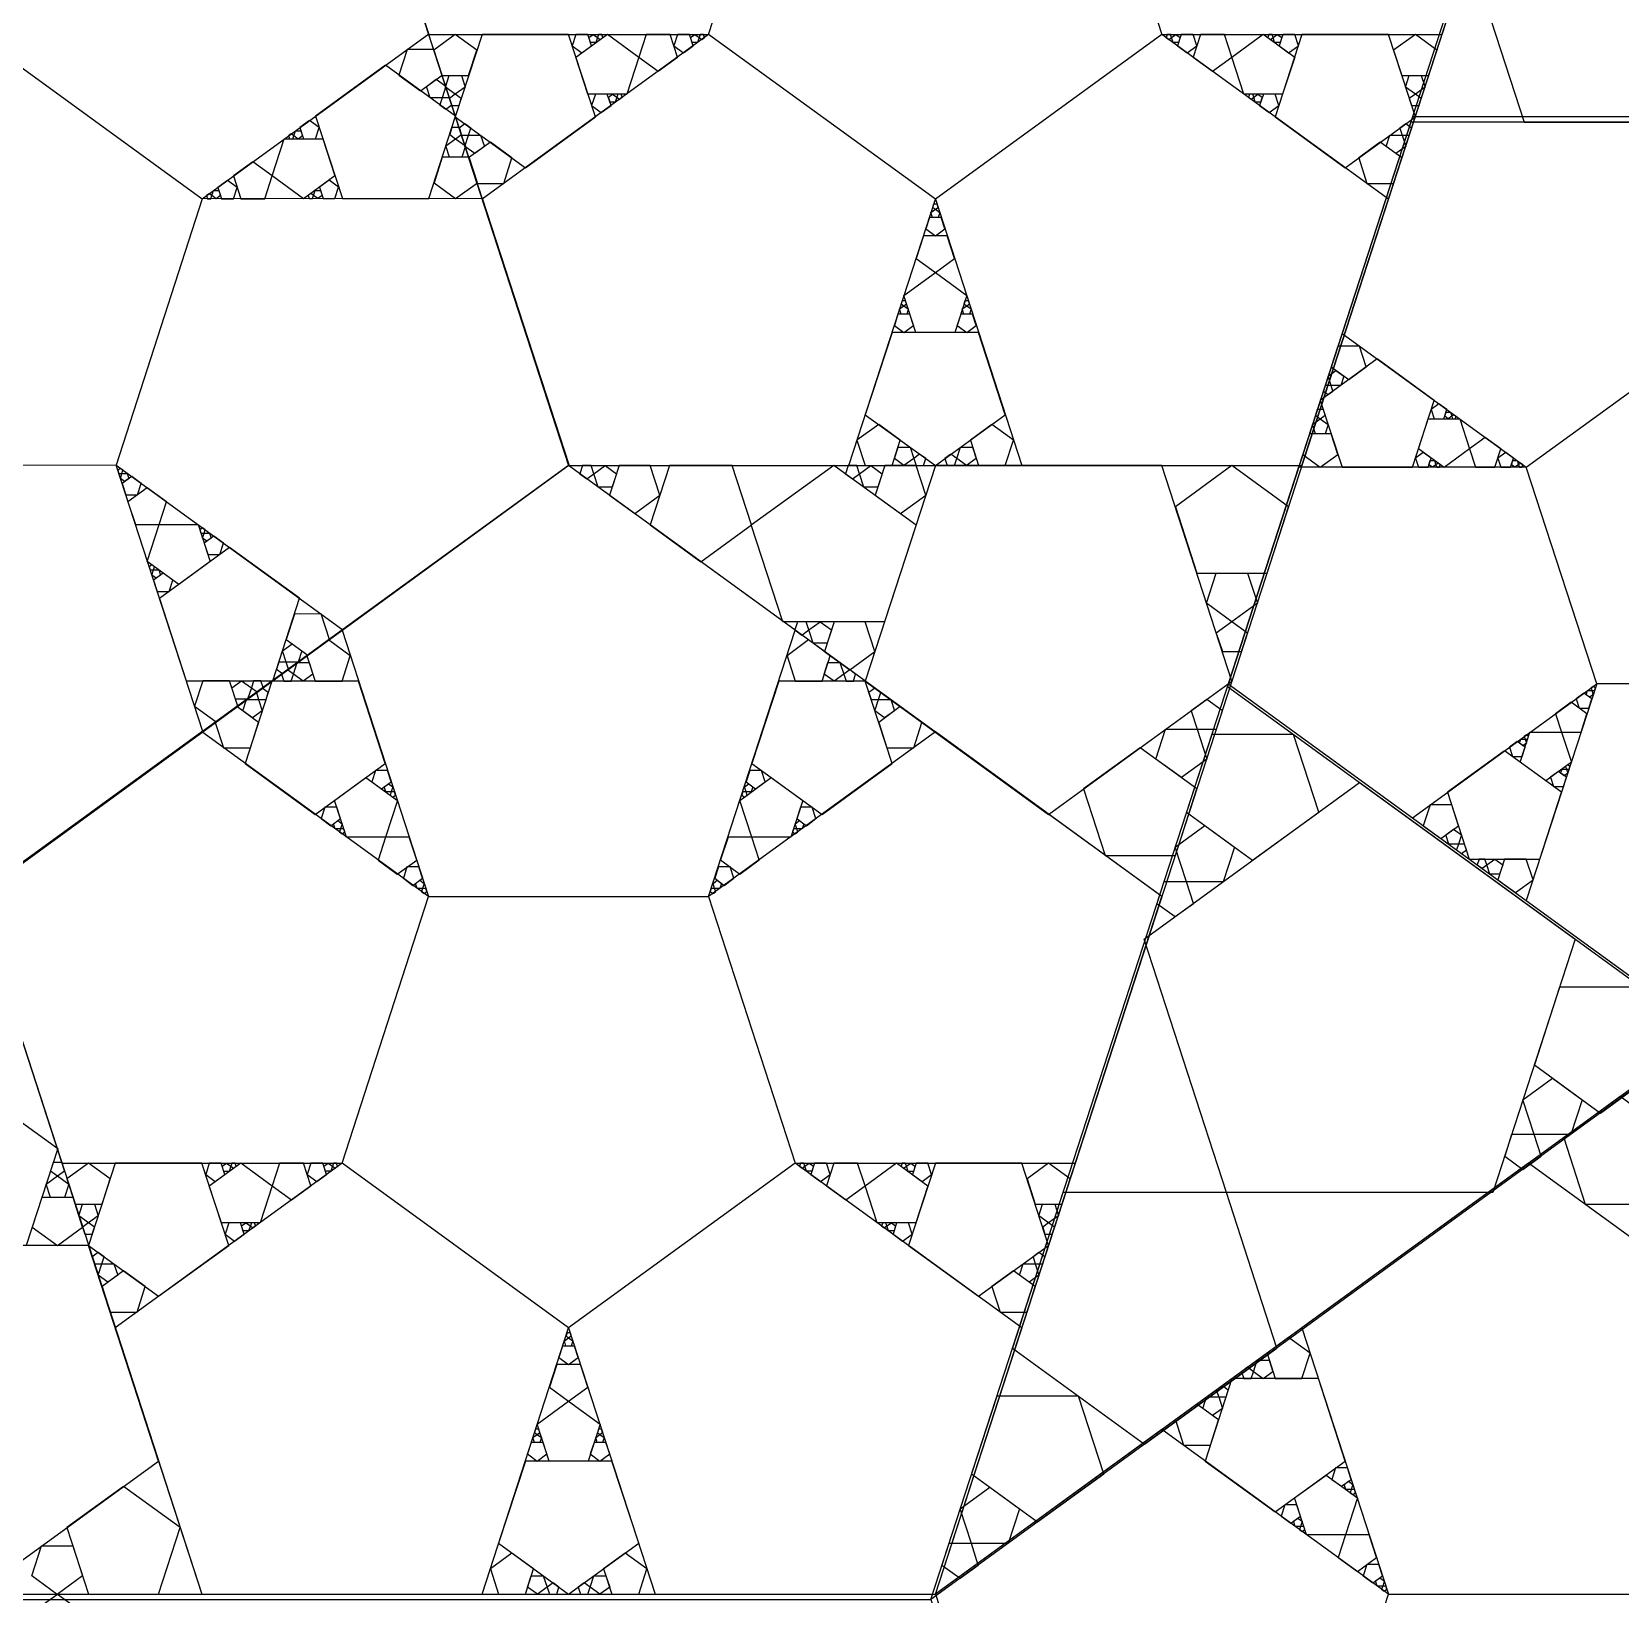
# Model space of a CAD drawing. Header units: inches. Extents: x -578 to 126, y -85 to 118.
# Drawn here: x -223.9 to -209.71, y 26.72 to 40.67 of the extents above; entities that cross this region are included whole.
import ezdxf

# ---------------------------------------------------------------- set-up
doc = ezdxf.new("R2010")
doc.units = ezdxf.units.IN
doc.header["$MEASUREMENT"] = 0
doc.layers.add('drawing', color=7, linetype='Continuous')

msp = doc.modelspace()

# ---------------------------------------------------------------- linework, layer by layer
for points in [[(-221.127, 43.028), (-219.103, 36.797), (-224.403, 32.947), (-229.703, 36.797), (-227.678, 43.028)], [(-217.852, 40.648), (-217.078, 43.028), (-214.576, 43.028), (-213.803, 40.648), (-215.827, 39.177)], [(-224.401, 40.65), (-222.375, 39.181), (-223.146, 36.8), (-225.648, 36.797), (-226.424, 39.177)], [(-210.548, 36.782), (-208.902, 37.978), (-207.256, 36.782), (-207.885, 34.847), (-209.919, 34.847)], [(-220.354, 32.947), (-217.852, 32.947), (-217.078, 30.567), (-219.103, 29.096), (-221.127, 30.567)], [(-208.503, 24.336), (-210.527, 22.865), (-212.552, 24.336), (-211.778, 26.716), (-209.276, 26.716)]]:
    msp.add_lwpolyline(points, close=True)
at = {"layer": 'drawing'}
for points in [[(-224.403, 53.109), (-238.279, 43.028), (-232.979, 26.716), (-215.827, 26.716), (-210.527, 43.028)], [(-215.868, 26.668), (-210.568, 42.98), (-224.444, 53.061), (-238.32, 42.98), (-233.02, 26.668)], [(-219.103, 36.797), (-212.552, 36.797), (-210.527, 43.028), (-215.827, 46.879), (-221.127, 43.028)], [(-219.103, 36.797), (-212.552, 36.797), (-210.527, 43.028), (-215.827, 46.879), (-221.127, 43.028)], [(-217.078, 43.028), (-219.103, 44.499), (-221.127, 43.028), (-220.354, 40.648), (-217.852, 40.648)], [(-213.803, 40.648), (-211.3, 40.648), (-210.527, 43.028), (-212.552, 44.499), (-214.576, 43.028)], [(-227.679, 43.026), (-229.697, 36.793), (-224.393, 32.948), (-219.097, 36.804), (-221.128, 43.033)], [(-222.375, 39.181), (-220.352, 40.654), (-221.128, 43.033), (-223.63, 43.03), (-224.401, 40.65)], [(-209.749, 42.385), (-211.074, 41.422), (-210.568, 39.865), (-208.93, 39.865), (-208.424, 41.422)], [(-219.922, 40.508), (-220.115, 40.648), (-220.308, 40.508), (-220.234, 40.281), (-219.996, 40.281)], [(-219.876, 40.648), (-220.115, 39.913), (-219.489, 39.458), (-218.864, 39.913), (-219.103, 40.648)], [(-219.876, 40.648), (-220.115, 39.913), (-219.489, 39.458), (-218.864, 39.913), (-219.103, 40.648)], [(-217.852, 40.648), (-219.876, 39.177), (-219.103, 36.797), (-216.6, 36.797), (-215.827, 39.177)], [(-219.037, 40.648), (-219.07, 40.547), (-218.984, 40.484), (-218.898, 40.547), (-218.93, 40.648)], [(-218.756, 40.65), (-218.475, 40.446), (-218.582, 40.115), (-218.93, 40.115), (-219.037, 40.446)], [(-218.883, 40.648), (-218.844, 40.62), (-218.859, 40.575), (-218.907, 40.575), (-218.921, 40.62)], [(-218.835, 40.648), (-218.844, 40.62), (-218.82, 40.603), (-218.797, 40.62), (-218.806, 40.648)], [(-218.409, 40.648), (-218.475, 40.446), (-218.303, 40.32), (-218.13, 40.446), (-218.196, 40.648)], [(-218.13, 40.648), (-218.163, 40.547), (-218.077, 40.484), (-217.991, 40.547), (-218.024, 40.648)], [(-217.976, 40.648), (-217.937, 40.62), (-217.952, 40.575), (-218, 40.575), (-218.015, 40.62)], [(-217.928, 40.648), (-217.937, 40.62), (-217.914, 40.603), (-217.89, 40.62), (-217.899, 40.648)], [(-215.827, 39.177), (-215.054, 36.797), (-212.552, 36.797), (-211.778, 39.177), (-213.803, 40.648)], [(-213.741, 40.603), (-213.717, 40.62), (-213.726, 40.648), (-213.755, 40.648), (-213.764, 40.62)], [(-213.702, 40.575), (-213.717, 40.62), (-213.678, 40.648), (-213.639, 40.62), (-213.654, 40.575)], [(-213.577, 40.484), (-213.491, 40.547), (-213.524, 40.648), (-213.63, 40.648), (-213.663, 40.547)], [(-213.352, 40.32), (-213.179, 40.446), (-213.245, 40.648), (-213.458, 40.648), (-213.524, 40.446)], [(-213.072, 40.115), (-213.179, 40.446), (-212.898, 40.65), (-212.617, 40.446), (-212.725, 40.115)], [(-212.834, 40.603), (-212.81, 40.62), (-212.819, 40.648), (-212.849, 40.648), (-212.858, 40.62)], [(-212.796, 40.575), (-212.81, 40.62), (-212.772, 40.648), (-212.733, 40.62), (-212.748, 40.575)], [(-212.165, 39.458), (-211.539, 39.913), (-211.778, 40.648), (-212.552, 40.648), (-212.79, 39.913)], [(-212.165, 39.458), (-211.539, 39.913), (-211.778, 40.648), (-212.552, 40.648), (-212.79, 39.913)], [(-212.671, 40.484), (-212.584, 40.547), (-212.617, 40.648), (-212.724, 40.648), (-212.757, 40.547)], [(-211.346, 40.508), (-211.539, 40.648), (-211.733, 40.508), (-211.659, 40.281), (-211.42, 40.281)], [(-220.306, 40.513), (-220.545, 40.513), (-220.619, 40.286), (-220.425, 40.146), (-220.232, 40.286)], [(-220.351, 39.183), (-220.112, 39.919), (-220.738, 40.373), (-221.364, 39.917), (-221.124, 39.182)], [(-220.351, 39.183), (-220.112, 39.919), (-220.738, 40.373), (-221.364, 39.917), (-221.124, 39.182)], [(-220.199, 40.185), (-220.232, 40.082), (-220.339, 40.082), (-220.372, 40.184), (-220.285, 40.248)], [(-220.028, 40.178), (-220.115, 40.115), (-220.202, 40.178), (-220.169, 40.281), (-220.061, 40.281)], [(-211.452, 40.178), (-211.539, 40.115), (-211.626, 40.178), (-211.593, 40.281), (-211.486, 40.281)], [(-220.166, 40.083), (-220.232, 40.082), (-220.252, 40.02), (-220.199, 39.981), (-220.145, 40.02)], [(-220.062, 40.077), (-220.115, 40.115), (-220.168, 40.077), (-220.148, 40.014), (-220.082, 40.014)], [(-218.864, 40.115), (-218.897, 40.014), (-218.811, 39.951), (-218.724, 40.014), (-218.757, 40.115)], [(-218.71, 40.116), (-218.671, 40.087), (-218.686, 40.042), (-218.733, 40.042), (-218.748, 40.087)], [(-218.662, 40.115), (-218.671, 40.087), (-218.647, 40.07), (-218.623, 40.087), (-218.632, 40.115)], [(-213.007, 40.07), (-212.983, 40.087), (-212.992, 40.115), (-213.022, 40.115), (-213.031, 40.087)], [(-212.969, 40.042), (-212.983, 40.087), (-212.945, 40.116), (-212.906, 40.087), (-212.921, 40.042)], [(-212.844, 39.951), (-212.758, 40.014), (-212.79, 40.115), (-212.897, 40.115), (-212.93, 40.014)], [(-211.486, 40.077), (-211.539, 40.115), (-211.593, 40.077), (-211.572, 40.014), (-211.506, 40.014)], [(-221.363, 39.715), (-221.33, 39.816), (-221.417, 39.879), (-221.503, 39.816), (-221.47, 39.715)], [(-213.211, 34.847), (-208.902, 31.717), (-204.593, 34.847), (-206.239, 39.913), (-211.565, 39.913)], [(-208.902, 37.978), (-209.531, 39.913), (-211.565, 39.913), (-212.194, 37.978), (-210.548, 36.782)], [(-221.565, 39.715), (-221.556, 39.743), (-221.58, 39.76), (-221.604, 39.742), (-221.595, 39.715)], [(-221.518, 39.714), (-221.556, 39.743), (-221.542, 39.788), (-221.494, 39.788), (-221.479, 39.743)], [(-220.165, 39.755), (-220.112, 39.716), (-220.059, 39.755), (-220.079, 39.817), (-220.145, 39.817)], [(-220.062, 39.749), (-219.996, 39.749), (-219.976, 39.812), (-220.029, 39.85), (-220.082, 39.812)], [(-220.029, 39.647), (-219.996, 39.749), (-219.889, 39.749), (-219.855, 39.647), (-219.942, 39.584)], [(-204.643, 34.824), (-206.28, 39.865), (-211.58, 39.865), (-213.218, 34.824), (-208.93, 31.709)], [(-204.643, 34.824), (-206.28, 39.865), (-211.58, 39.865), (-213.218, 34.824), (-208.93, 31.709)], [(-211.766, 39.749), (-211.658, 39.749), (-211.625, 39.647), (-211.712, 39.584), (-211.799, 39.647)], [(-211.679, 39.812), (-211.658, 39.749), (-211.593, 39.749), (-211.572, 39.812), (-211.625, 39.85)], [(-221.471, 39.18), (-221.752, 39.384), (-221.645, 39.715), (-221.297, 39.715), (-221.19, 39.385)], [(-220.199, 39.653), (-220.112, 39.716), (-220.025, 39.653), (-220.058, 39.551), (-220.166, 39.551)], [(-219.922, 39.318), (-219.683, 39.318), (-219.609, 39.545), (-219.802, 39.686), (-219.996, 39.545)], [(-212.045, 39.545), (-211.972, 39.318), (-211.733, 39.318), (-211.659, 39.545), (-211.852, 39.686)], [(-221.817, 39.181), (-221.752, 39.384), (-221.924, 39.509), (-222.096, 39.384), (-222.03, 39.181)], [(-220.305, 39.324), (-220.112, 39.183), (-219.918, 39.324), (-219.992, 39.551), (-220.231, 39.551)], [(-222.096, 39.181), (-222.063, 39.282), (-222.15, 39.345), (-222.236, 39.282), (-222.203, 39.181)], [(-221.19, 39.182), (-221.157, 39.283), (-221.243, 39.346), (-221.329, 39.283), (-221.296, 39.182)], [(-223.146, 36.8), (-221.12, 35.331), (-219.097, 36.804), (-219.873, 39.184), (-222.375, 39.181)], [(-222.298, 39.181), (-222.289, 39.209), (-222.313, 39.226), (-222.337, 39.209), (-222.328, 39.181)], [(-222.25, 39.181), (-222.289, 39.209), (-222.274, 39.254), (-222.227, 39.254), (-222.212, 39.209)], [(-221.392, 39.182), (-221.383, 39.21), (-221.406, 39.227), (-221.43, 39.21), (-221.421, 39.182)], [(-221.344, 39.182), (-221.383, 39.21), (-221.368, 39.255), (-221.32, 39.255), (-221.305, 39.21)], [(-215.866, 39.059), (-215.827, 39.087), (-215.788, 39.059), (-215.803, 39.014), (-215.851, 39.014)], [(-215.851, 39.104), (-215.827, 39.087), (-215.803, 39.104), (-215.812, 39.132), (-215.842, 39.132)], [(-215.913, 38.912), (-215.827, 38.85), (-215.741, 38.912), (-215.774, 39.014), (-215.88, 39.014)], [(-215.999, 38.647), (-215.827, 38.522), (-215.655, 38.647), (-215.721, 38.85), (-215.934, 38.85)], [(-216.108, 38.318), (-215.827, 38.522), (-215.546, 38.318), (-215.654, 37.987), (-216.001, 37.987)], [(-216.146, 38.197), (-216.107, 38.225), (-216.069, 38.197), (-216.083, 38.151), (-216.131, 38.151)], [(-216.131, 38.242), (-216.107, 38.225), (-216.084, 38.242), (-216.093, 38.27), (-216.122, 38.27)], [(-215.586, 38.197), (-215.547, 38.225), (-215.508, 38.197), (-215.523, 38.151), (-215.571, 38.151)], [(-215.571, 38.242), (-215.547, 38.225), (-215.523, 38.242), (-215.532, 38.27), (-215.562, 38.27)], [(-216.193, 38.05), (-216.107, 37.987), (-216.021, 38.05), (-216.054, 38.151), (-216.161, 38.151)], [(-215.633, 38.05), (-215.547, 37.987), (-215.461, 38.05), (-215.494, 38.151), (-215.6, 38.151)], [(-216.453, 37.252), (-215.827, 36.797), (-215.202, 37.252), (-215.441, 37.987), (-216.214, 37.987)], [(-211.88, 37.75), (-212.388, 37.38), (-212.194, 36.782), (-211.565, 36.782), (-211.371, 37.38)], [(-211.88, 37.75), (-212.388, 37.38), (-212.194, 36.782), (-211.565, 36.782), (-211.371, 37.38)], [(-211.977, 37.679), (-212.037, 37.864), (-212.231, 37.864), (-212.291, 37.679), (-212.134, 37.565)], [(-212.204, 37.513), (-212.291, 37.513), (-212.318, 37.596), (-212.248, 37.648), (-212.177, 37.596)], [(-212.275, 37.462), (-212.291, 37.513), (-212.345, 37.513), (-212.361, 37.462), (-212.318, 37.431)], [(-211.328, 37.349), (-211.398, 37.298), (-211.371, 37.215), (-211.284, 37.215), (-211.258, 37.298)], [(-212.459, 37.164), (-212.388, 37.215), (-212.318, 37.164), (-212.345, 37.081), (-212.432, 37.081)], [(-212.431, 37.247), (-212.388, 37.215), (-212.345, 37.247), (-212.361, 37.298), (-212.415, 37.298)], [(-211.142, 37.215), (-211.055, 36.947), (-211.283, 36.781), (-211.512, 36.947), (-211.424, 37.215)], [(-211.226, 37.275), (-211.214, 37.238), (-211.246, 37.215), (-211.277, 37.238), (-211.265, 37.275)], [(-211.195, 37.252), (-211.214, 37.238), (-211.207, 37.215), (-211.183, 37.215), (-211.175, 37.238)], [(-216.333, 37.165), (-216.527, 37.025), (-216.453, 36.797), (-216.214, 36.797), (-216.14, 37.025)], [(-215.202, 36.797), (-215.128, 37.025), (-215.321, 37.165), (-215.514, 37.025), (-215.441, 36.797)], [(-212.545, 36.896), (-212.388, 36.782), (-212.231, 36.896), (-212.291, 37.081), (-212.485, 37.081)], [(-210.915, 37.049), (-211.055, 36.947), (-211.001, 36.782), (-210.828, 36.782), (-210.775, 36.947)], [(-216.053, 36.962), (-216.02, 36.86), (-216.107, 36.797), (-216.193, 36.86), (-216.16, 36.962)], [(-215.967, 36.899), (-216.02, 36.86), (-215.999, 36.797), (-215.934, 36.797), (-215.913, 36.86)], [(-215.655, 36.797), (-215.634, 36.86), (-215.688, 36.899), (-215.741, 36.86), (-215.721, 36.797)], [(-215.548, 36.797), (-215.634, 36.86), (-215.601, 36.962), (-215.494, 36.962), (-215.461, 36.86)], [(-211.468, 36.915), (-211.538, 36.865), (-211.512, 36.782), (-211.425, 36.782), (-211.398, 36.865)], [(-210.731, 36.915), (-210.801, 36.864), (-210.775, 36.782), (-210.688, 36.782), (-210.661, 36.864)], [(-225.648, 36.797), (-226.419, 34.417), (-224.393, 32.948), (-222.37, 34.421), (-223.146, 36.8)], [(-224.403, 32.947), (-222.378, 26.716), (-215.827, 26.716), (-213.803, 32.947), (-219.103, 36.797)], [(-224.403, 32.947), (-222.378, 26.716), (-215.827, 26.716), (-213.803, 32.947), (-219.103, 36.797)], [(-223.122, 36.727), (-223.093, 36.727), (-223.084, 36.755), (-223.107, 36.772), (-223.131, 36.755)], [(-217.852, 32.947), (-217.078, 35.327), (-219.103, 36.797), (-221.127, 35.327), (-220.354, 32.947)], [(-218.94, 36.679), (-218.878, 36.724), (-218.902, 36.798), (-218.979, 36.798), (-219.002, 36.724)], [(-218.839, 36.605), (-218.878, 36.724), (-218.777, 36.798), (-218.675, 36.724), (-218.714, 36.605)], [(-218.512, 36.369), (-218.287, 36.532), (-218.373, 36.797), (-218.652, 36.797), (-218.738, 36.532)], [(-217.922, 35.939), (-217.47, 36.267), (-217.643, 36.798), (-218.201, 36.798), (-218.373, 36.267)], [(-217.19, 35.402), (-217.471, 36.267), (-216.735, 36.802), (-215.999, 36.267), (-216.28, 35.402)], [(-216.567, 36.679), (-216.505, 36.724), (-216.528, 36.798), (-216.605, 36.798), (-216.629, 36.724)], [(-216.466, 36.605), (-216.505, 36.724), (-216.403, 36.798), (-216.302, 36.724), (-216.341, 36.605)], [(-214.815, 33.682), (-213.177, 34.872), (-213.803, 36.797), (-215.827, 36.797), (-216.453, 34.872)], [(-214.815, 33.682), (-213.177, 34.872), (-213.803, 36.797), (-215.827, 36.797), (-216.453, 34.872)], [(-216.139, 36.368), (-215.913, 36.532), (-215.999, 36.797), (-216.278, 36.797), (-216.364, 36.532)], [(-201.951, 36.798), (-215.827, 26.716), (-210.527, 10.404), (-193.376, 10.404), (-188.076, 26.716)], [(-212.671, 36.43), (-213.177, 36.797), (-213.683, 36.43), (-213.49, 35.835), (-212.864, 35.835)], [(-210.548, 36.782), (-212.582, 36.782), (-213.211, 34.847), (-211.565, 33.652), (-209.919, 34.847)], [(-211.367, 36.842), (-211.355, 36.805), (-211.386, 36.782), (-211.418, 36.805), (-211.406, 36.842)], [(-211.336, 36.819), (-211.355, 36.805), (-211.347, 36.782), (-211.324, 36.782), (-211.316, 36.805)], [(-210.63, 36.842), (-210.618, 36.805), (-210.649, 36.782), (-210.681, 36.805), (-210.669, 36.842)], [(-210.599, 36.819), (-210.618, 36.805), (-210.61, 36.782), (-210.587, 36.782), (-210.579, 36.805)], [(-223.107, 36.682), (-223.093, 36.727), (-223.045, 36.727), (-223.03, 36.682), (-223.069, 36.654)], [(-223.059, 36.535), (-222.953, 36.535), (-222.92, 36.637), (-223.006, 36.699), (-223.092, 36.636)], [(-210.568, 10.356), (-193.417, 10.356), (-188.117, 26.668), (-201.993, 36.749), (-215.868, 26.668)], [(-222.973, 36.27), (-222.76, 36.27), (-222.694, 36.473), (-222.867, 36.598), (-223.039, 36.473)], [(-222.867, 35.94), (-222.76, 36.27), (-222.413, 36.271), (-222.305, 35.94), (-222.586, 35.736)], [(-222.388, 36.195), (-222.359, 36.195), (-222.35, 36.223), (-222.373, 36.24), (-222.397, 36.223)], [(-222.373, 36.15), (-222.359, 36.195), (-222.311, 36.195), (-222.296, 36.15), (-222.335, 36.122)], [(-222.518, 34.875), (-221.745, 34.876), (-221.507, 35.612), (-222.133, 36.066), (-222.758, 35.611)], [(-222.518, 34.875), (-221.745, 34.876), (-221.507, 35.612), (-222.133, 36.066), (-222.758, 35.611)], [(-222.325, 36.003), (-222.219, 36.003), (-222.186, 36.104), (-222.272, 36.167), (-222.358, 36.104)], [(-222.841, 35.865), (-222.811, 35.865), (-222.802, 35.893), (-222.826, 35.91), (-222.85, 35.893)], [(-222.826, 35.82), (-222.811, 35.865), (-222.764, 35.865), (-222.749, 35.82), (-222.787, 35.792)], [(-222.778, 35.673), (-222.672, 35.673), (-222.639, 35.775), (-222.725, 35.837), (-222.811, 35.774)], [(-212.95, 35.568), (-213.177, 35.402), (-213.404, 35.568), (-213.318, 35.835), (-213.037, 35.835)], [(-221.239, 35.245), (-221.313, 35.472), (-221.552, 35.471), (-221.626, 35.244), (-221.432, 35.104)], [(-217.02, 35.284), (-216.958, 35.329), (-216.982, 35.402), (-217.058, 35.402), (-217.082, 35.329)], [(-216.919, 35.21), (-216.958, 35.329), (-216.857, 35.403), (-216.755, 35.329), (-216.794, 35.21)], [(-216.592, 34.973), (-216.367, 35.137), (-216.453, 35.402), (-216.732, 35.402), (-216.818, 35.137)], [(-213.038, 35.301), (-213.177, 35.402), (-213.317, 35.301), (-213.263, 35.137), (-213.091, 35.137)], [(-221.519, 35.04), (-221.626, 35.04), (-221.659, 35.142), (-221.572, 35.206), (-221.485, 35.143)], [(-221.127, 34.872), (-221.053, 35.099), (-221.247, 35.24), (-221.44, 35.099), (-221.366, 34.872)], [(-216.959, 35.24), (-217.152, 35.099), (-217.078, 34.872), (-216.839, 34.872), (-216.766, 35.099)], [(-221.605, 34.978), (-221.626, 35.04), (-221.692, 35.04), (-221.712, 34.978), (-221.659, 34.939)], [(-221.58, 34.872), (-221.56, 34.935), (-221.613, 34.973), (-221.667, 34.935), (-221.646, 34.872)], [(-221.473, 34.872), (-221.56, 34.935), (-221.527, 35.037), (-221.42, 35.037), (-221.387, 34.935)], [(-216.679, 35.037), (-216.645, 34.935), (-216.732, 34.872), (-216.819, 34.935), (-216.786, 35.037)], [(-216.592, 34.973), (-216.645, 34.935), (-216.625, 34.872), (-216.559, 34.872), (-216.539, 34.935)], [(-222.37, 34.876), (-222.444, 34.648), (-222.25, 34.508), (-222.057, 34.649), (-222.131, 34.876)], [(-222.024, 34.876), (-221.937, 34.813), (-221.97, 34.711), (-222.078, 34.711), (-222.111, 34.813)], [(-220.98, 34.872), (-221.753, 34.872), (-221.992, 34.137), (-221.366, 33.682), (-220.741, 34.137)], [(-220.98, 34.872), (-221.753, 34.872), (-221.992, 34.137), (-221.366, 33.682), (-220.741, 34.137)], [(-221.917, 34.876), (-221.937, 34.813), (-221.884, 34.775), (-221.831, 34.814), (-221.851, 34.876)], [(-221.892, 34.771), (-221.872, 34.708), (-221.806, 34.708), (-221.786, 34.771), (-221.839, 34.81)], [(-216.214, 34.137), (-216.453, 34.872), (-217.226, 34.872), (-217.465, 34.137), (-216.839, 33.682)], [(-216.214, 34.137), (-216.453, 34.872), (-217.226, 34.872), (-217.465, 34.137), (-216.839, 33.682)], [(-216.399, 34.708), (-216.334, 34.708), (-216.313, 34.771), (-216.367, 34.81), (-216.42, 34.771)], [(-209.919, 34.847), (-210.548, 32.913), (-208.902, 31.717), (-207.256, 32.913), (-207.885, 34.847)], [(-210.103, 34.714), (-210.076, 34.632), (-209.989, 34.632), (-209.963, 34.714), (-210.033, 34.765)], [(-210.001, 34.788), (-209.963, 34.788), (-209.951, 34.751), (-209.982, 34.728), (-210.013, 34.751)], [(-209.97, 34.811), (-209.963, 34.788), (-209.939, 34.788), (-209.931, 34.811), (-209.951, 34.825)], [(-222.259, 34.504), (-222.185, 34.277), (-221.946, 34.277), (-221.872, 34.504), (-222.066, 34.645)], [(-221.979, 34.708), (-221.872, 34.708), (-221.839, 34.606), (-221.926, 34.543), (-222.012, 34.606)], [(-216.367, 34.606), (-216.334, 34.708), (-216.226, 34.708), (-216.193, 34.606), (-216.28, 34.543)], [(-216.259, 34.277), (-216.02, 34.277), (-215.947, 34.504), (-216.14, 34.645), (-216.333, 34.504)], [(-213.542, 34.607), (-213.489, 34.443), (-213.316, 34.443), (-213.263, 34.607), (-213.403, 34.708)], [(-210.286, 34.581), (-210.233, 34.416), (-210.059, 34.416), (-210.006, 34.581), (-210.146, 34.683)], [(-220.354, 32.947), (-222.378, 34.418), (-224.403, 32.947), (-223.63, 30.567), (-221.127, 30.567)], [(-217.078, 30.567), (-214.576, 30.567), (-213.803, 32.947), (-215.827, 34.418), (-217.852, 32.947)], [(-213.77, 34.443), (-213.489, 34.443), (-213.402, 34.176), (-213.629, 34.011), (-213.857, 34.176)], [(-212.402, 33.701), (-212.628, 34.395), (-213.358, 34.395), (-213.583, 33.701), (-212.993, 33.272)], [(-210.598, 34.355), (-210.559, 34.355), (-210.547, 34.318), (-210.578, 34.295), (-210.61, 34.318)], [(-210.515, 34.416), (-210.233, 34.416), (-210.145, 34.148), (-210.374, 33.982), (-210.602, 34.148)], [(-210.566, 34.378), (-210.559, 34.355), (-210.535, 34.355), (-210.528, 34.378), (-210.547, 34.392)], [(-214.502, 33.909), (-214.309, 33.314), (-213.683, 33.314), (-213.49, 33.909), (-213.996, 34.277)], [(-211.251, 33.88), (-211.057, 33.282), (-210.428, 33.282), (-210.234, 33.88), (-210.742, 34.25)], [(-210.699, 34.281), (-210.672, 34.199), (-210.586, 34.199), (-210.559, 34.281), (-210.629, 34.332)], [(-220.72, 34.074), (-220.827, 34.074), (-220.86, 33.973), (-220.773, 33.91), (-220.687, 33.973)], [(-217.346, 33.973), (-217.379, 34.074), (-217.485, 34.074), (-217.518, 33.973), (-217.432, 33.91)], [(-210.331, 34.013), (-210.304, 33.931), (-210.217, 33.931), (-210.19, 34.013), (-210.26, 34.064)], [(-210.229, 34.087), (-210.19, 34.087), (-210.178, 34.05), (-210.21, 34.027), (-210.241, 34.05)], [(-210.198, 34.11), (-210.19, 34.087), (-210.166, 34.087), (-210.159, 34.11), (-210.178, 34.124)], [(-220.632, 33.807), (-220.739, 33.477), (-221.087, 33.477), (-221.194, 33.807), (-220.913, 34.012)], [(-220.672, 33.927), (-220.687, 33.882), (-220.735, 33.882), (-220.75, 33.927), (-220.711, 33.956)], [(-217.119, 33.477), (-217.466, 33.477), (-217.574, 33.807), (-217.293, 34.012), (-217.012, 33.807)], [(-217.471, 33.882), (-217.518, 33.882), (-217.533, 33.927), (-217.494, 33.956), (-217.456, 33.927)], [(-210.847, 30.303), (-213.227, 30.303), (-213.963, 32.567), (-212.037, 33.966), (-210.112, 32.567)], [(-220.658, 33.882), (-220.687, 33.882), (-220.696, 33.854), (-220.672, 33.837), (-220.649, 33.854)], [(-217.509, 33.854), (-217.518, 33.882), (-217.548, 33.882), (-217.557, 33.854), (-217.533, 33.837)], [(-221.174, 33.745), (-221.28, 33.745), (-221.313, 33.644), (-221.227, 33.581), (-221.141, 33.644)], [(-216.893, 33.644), (-216.926, 33.745), (-217.032, 33.745), (-217.065, 33.644), (-216.979, 33.581)], [(-211.214, 33.766), (-211.408, 33.766), (-211.468, 33.581), (-211.311, 33.467), (-211.154, 33.581)], [(-221.126, 33.598), (-221.14, 33.553), (-221.188, 33.553), (-221.203, 33.598), (-221.164, 33.626)], [(-221.111, 33.553), (-221.14, 33.553), (-221.149, 33.525), (-221.126, 33.508), (-221.102, 33.525)], [(-217.056, 33.525), (-217.065, 33.553), (-217.094, 33.553), (-217.104, 33.525), (-217.08, 33.508)], [(-217.017, 33.553), (-217.065, 33.553), (-217.08, 33.598), (-217.041, 33.626), (-217.003, 33.598)], [(-213.257, 33.078), (-213.584, 33.078), (-213.686, 33.39), (-213.421, 33.583), (-213.155, 33.39)], [(-211.126, 33.498), (-211.153, 33.415), (-211.241, 33.415), (-211.268, 33.498), (-211.197, 33.55)], [(-220.526, 33.477), (-220.739, 33.477), (-220.805, 33.274), (-220.633, 33.149), (-220.46, 33.274)], [(-217.4, 33.275), (-217.466, 33.477), (-217.679, 33.477), (-217.745, 33.275), (-217.573, 33.149)], [(-211.1, 33.415), (-211.153, 33.415), (-211.17, 33.364), (-211.127, 33.333), (-211.083, 33.364)], [(-220.44, 33.212), (-220.547, 33.212), (-220.579, 33.111), (-220.493, 33.048), (-220.407, 33.111)], [(-217.626, 33.111), (-217.659, 33.212), (-217.765, 33.212), (-217.798, 33.111), (-217.712, 33.048)], [(-210.943, 33.2), (-210.9, 33.231), (-210.917, 33.282), (-210.97, 33.282), (-210.987, 33.231)], [(-210.873, 33.148), (-210.9, 33.231), (-210.829, 33.283), (-210.759, 33.231), (-210.786, 33.148)], [(-210.645, 32.983), (-210.488, 33.097), (-210.548, 33.282), (-210.742, 33.282), (-210.802, 33.097)], [(-220.392, 33.065), (-220.407, 33.02), (-220.455, 33.02), (-220.47, 33.065), (-220.431, 33.093)], [(-217.751, 33.02), (-217.799, 33.02), (-217.813, 33.065), (-217.775, 33.093), (-217.736, 33.065)], [(-213.522, 32.887), (-213.584, 33.078), (-213.786, 33.078), (-213.848, 32.887), (-213.685, 32.769)], [(-220.378, 33.02), (-220.407, 33.02), (-220.416, 32.992), (-220.392, 32.975), (-220.369, 32.992)], [(-217.789, 32.992), (-217.799, 33.02), (-217.828, 33.02), (-217.837, 32.992), (-217.813, 32.975)], [(-209.295, 31.444), (-209.521, 32.138), (-210.251, 32.138), (-210.476, 31.444), (-209.886, 31.014)], [(-225.138, 30.696), (-224.403, 31.231), (-223.667, 30.696), (-223.948, 29.831), (-224.857, 29.831)], [(-210.15, 30.821), (-210.478, 30.821), (-210.579, 31.133), (-210.314, 31.325), (-210.049, 31.133)], [(-210.214, 30.794), (-210.021, 30.199), (-209.395, 30.199), (-209.202, 30.794), (-209.708, 31.162)], [(-210.416, 30.63), (-210.478, 30.821), (-210.679, 30.821), (-210.741, 30.63), (-210.578, 30.511)], [(-223.732, 30.498), (-223.669, 30.453), (-223.607, 30.498), (-223.631, 30.571), (-223.708, 30.571)], [(-223.197, 30.426), (-223.391, 30.567), (-223.584, 30.426), (-223.51, 30.199), (-223.271, 30.199)], [(-223.152, 30.567), (-223.391, 29.831), (-222.765, 29.377), (-222.139, 29.831), (-222.378, 30.567)], [(-221.127, 30.567), (-223.152, 29.096), (-222.378, 26.716), (-219.876, 26.716), (-219.103, 29.096)], [(-222.313, 30.567), (-222.345, 30.466), (-222.259, 30.403), (-222.173, 30.466), (-222.206, 30.567)], [(-222.032, 30.568), (-221.751, 30.364), (-221.858, 30.034), (-222.205, 30.034), (-222.313, 30.364)], [(-222.158, 30.567), (-222.12, 30.539), (-222.134, 30.493), (-222.182, 30.493), (-222.197, 30.539)], [(-222.111, 30.567), (-222.12, 30.539), (-222.096, 30.522), (-222.072, 30.539), (-222.081, 30.567)], [(-221.685, 30.567), (-221.751, 30.364), (-221.578, 30.239), (-221.406, 30.364), (-221.472, 30.567)], [(-221.406, 30.567), (-221.439, 30.466), (-221.353, 30.403), (-221.267, 30.466), (-221.299, 30.567)], [(-221.252, 30.567), (-221.213, 30.539), (-221.228, 30.494), (-221.276, 30.494), (-221.29, 30.539)], [(-221.204, 30.567), (-221.213, 30.539), (-221.189, 30.522), (-221.166, 30.539), (-221.175, 30.567)], [(-219.103, 29.096), (-218.329, 26.716), (-215.827, 26.716), (-215.054, 29.096), (-217.078, 30.567)], [(-217.016, 30.522), (-216.992, 30.539), (-217.002, 30.567), (-217.031, 30.567), (-217.04, 30.539)], [(-216.978, 30.494), (-216.992, 30.539), (-216.954, 30.567), (-216.915, 30.539), (-216.93, 30.494)], [(-216.853, 30.403), (-216.767, 30.466), (-216.8, 30.567), (-216.906, 30.567), (-216.939, 30.466)], [(-216.627, 30.239), (-216.455, 30.364), (-216.521, 30.567), (-216.734, 30.567), (-216.8, 30.364)], [(-216.348, 30.034), (-216.455, 30.364), (-216.174, 30.568), (-215.893, 30.364), (-216, 30.034)], [(-216.11, 30.522), (-216.086, 30.539), (-216.095, 30.567), (-216.124, 30.567), (-216.133, 30.539)], [(-216.071, 30.493), (-216.086, 30.539), (-216.047, 30.567), (-216.009, 30.539), (-216.023, 30.493)], [(-215.441, 29.377), (-214.815, 29.831), (-215.054, 30.567), (-215.827, 30.567), (-216.066, 29.831)], [(-215.441, 29.377), (-214.815, 29.831), (-215.054, 30.567), (-215.827, 30.567), (-216.066, 29.831)], [(-215.946, 30.403), (-215.86, 30.466), (-215.893, 30.567), (-215.999, 30.567), (-216.032, 30.466)], [(-205.227, 26.716), (-210.527, 30.567), (-215.827, 26.716), (-213.803, 20.486), (-207.252, 20.486)], [(-205.227, 26.716), (-210.527, 30.567), (-215.827, 26.716), (-213.803, 20.486), (-207.252, 20.486)], [(-214.622, 30.426), (-214.815, 30.567), (-215.008, 30.426), (-214.934, 30.199), (-214.695, 30.199)], [(-209.276, 26.716), (-208.503, 29.096), (-210.527, 30.567), (-212.552, 29.096), (-211.778, 26.716)], [(-223.771, 30.38), (-223.669, 30.453), (-223.568, 30.38), (-223.607, 30.261), (-223.732, 30.261)], [(-223.895, 29.995), (-223.669, 29.831), (-223.444, 29.995), (-223.53, 30.261), (-223.809, 30.261)], [(-212.776, 28.914), (-213.227, 30.303), (-214.688, 30.303), (-215.139, 28.914), (-213.958, 28.056)], [(-223.304, 30.097), (-223.391, 30.034), (-223.477, 30.097), (-223.444, 30.199), (-223.337, 30.199)], [(-214.728, 30.097), (-214.815, 30.034), (-214.902, 30.097), (-214.869, 30.199), (-214.761, 30.199)], [(-223.337, 29.995), (-223.391, 30.034), (-223.444, 29.995), (-223.424, 29.933), (-223.358, 29.933)], [(-222.139, 30.034), (-222.172, 29.933), (-222.086, 29.87), (-222, 29.933), (-222.033, 30.034)], [(-221.985, 30.034), (-221.946, 30.006), (-221.961, 29.961), (-222.009, 29.961), (-222.024, 30.006)], [(-221.937, 30.034), (-221.946, 30.006), (-221.923, 29.989), (-221.899, 30.006), (-221.908, 30.034)], [(-216.283, 29.989), (-216.259, 30.006), (-216.268, 30.034), (-216.297, 30.034), (-216.307, 30.006)], [(-216.244, 29.961), (-216.259, 30.006), (-216.22, 30.034), (-216.182, 30.006), (-216.196, 29.961)], [(-216.119, 29.87), (-216.033, 29.933), (-216.066, 30.034), (-216.173, 30.034), (-216.205, 29.933)], [(-214.762, 29.995), (-214.815, 30.034), (-214.868, 29.995), (-214.848, 29.933), (-214.782, 29.933)], [(-226.041, 27.906), (-224.403, 26.716), (-222.765, 27.906), (-223.391, 29.831), (-225.415, 29.831)], [(-226.041, 27.906), (-224.403, 26.716), (-222.765, 27.906), (-223.391, 29.831), (-225.415, 29.831)], [(-223.337, 29.668), (-223.272, 29.668), (-223.251, 29.73), (-223.304, 29.769), (-223.358, 29.73)], [(-223.305, 29.566), (-223.272, 29.668), (-223.164, 29.668), (-223.131, 29.566), (-223.218, 29.502)], [(-215.041, 29.668), (-214.934, 29.668), (-214.901, 29.566), (-214.988, 29.502), (-215.074, 29.566)], [(-214.954, 29.73), (-214.934, 29.668), (-214.868, 29.668), (-214.848, 29.73), (-214.901, 29.769)], [(-223.197, 29.236), (-222.958, 29.236), (-222.885, 29.464), (-223.078, 29.604), (-223.271, 29.464)], [(-215.321, 29.464), (-215.247, 29.236), (-215.008, 29.236), (-214.934, 29.464), (-215.128, 29.604)], [(-219.141, 28.978), (-219.103, 29.006), (-219.064, 28.978), (-219.079, 28.932), (-219.127, 28.932)], [(-219.126, 29.023), (-219.103, 29.006), (-219.079, 29.023), (-219.088, 29.051), (-219.117, 29.051)], [(-212.552, 28.642), (-212.478, 28.869), (-212.671, 29.009), (-212.864, 28.869), (-212.791, 28.642)], [(-219.189, 28.831), (-219.103, 28.768), (-219.017, 28.831), (-219.05, 28.932), (-219.156, 28.932)], [(-212.898, 28.641), (-212.985, 28.704), (-212.951, 28.806), (-212.844, 28.806), (-212.811, 28.704)], [(-219.275, 28.566), (-219.103, 28.44), (-218.93, 28.566), (-218.996, 28.768), (-219.209, 28.768)], [(-213.005, 28.642), (-212.985, 28.704), (-213.038, 28.743), (-213.091, 28.704), (-213.071, 28.642)], [(-212.404, 28.642), (-213.177, 28.642), (-213.416, 27.906), (-212.791, 27.452), (-212.165, 27.906)], [(-212.404, 28.642), (-213.177, 28.642), (-213.416, 27.906), (-212.791, 27.452), (-212.165, 27.906)], [(-213.317, 28.54), (-213.296, 28.478), (-213.23, 28.478), (-213.21, 28.54), (-213.263, 28.579)], [(-219.384, 28.236), (-219.103, 28.44), (-218.822, 28.236), (-218.929, 27.906), (-219.276, 27.906)], [(-214.323, 27.791), (-214.548, 28.485), (-215.278, 28.485), (-215.503, 27.791), (-214.913, 27.362)], [(-213.683, 28.274), (-213.609, 28.047), (-213.37, 28.047), (-213.297, 28.274), (-213.49, 28.414)], [(-213.404, 28.478), (-213.296, 28.478), (-213.263, 28.376), (-213.35, 28.313), (-213.437, 28.376)], [(-219.422, 28.115), (-219.383, 28.144), (-219.344, 28.115), (-219.359, 28.07), (-219.407, 28.07)], [(-219.407, 28.161), (-219.383, 28.144), (-219.359, 28.161), (-219.368, 28.189), (-219.398, 28.189)], [(-218.861, 28.115), (-218.823, 28.144), (-218.784, 28.115), (-218.799, 28.07), (-218.847, 28.07)], [(-218.846, 28.161), (-218.823, 28.144), (-218.799, 28.161), (-218.808, 28.189), (-218.837, 28.189)], [(-211.778, 26.716), (-213.803, 28.187), (-215.827, 26.716), (-215.054, 24.336), (-212.552, 24.336)], [(-219.469, 27.969), (-219.383, 27.906), (-219.297, 27.969), (-219.33, 28.07), (-219.436, 28.07)], [(-218.909, 27.969), (-218.823, 27.906), (-218.736, 27.969), (-218.769, 28.07), (-218.876, 28.07)], [(-219.728, 27.171), (-219.103, 26.716), (-218.477, 27.171), (-218.716, 27.906), (-219.489, 27.906)], [(-219.728, 27.171), (-219.103, 26.716), (-218.477, 27.171), (-218.716, 27.906), (-219.489, 27.906)], [(-212.145, 27.844), (-212.251, 27.844), (-212.284, 27.742), (-212.198, 27.68), (-212.112, 27.742)], [(-222.765, 26.716), (-222.572, 27.311), (-223.078, 27.679), (-223.584, 27.311), (-223.391, 26.716)], [(-215.177, 27.169), (-215.505, 27.169), (-215.606, 27.48), (-215.341, 27.673), (-215.076, 27.48)], [(-212.056, 27.577), (-212.164, 27.247), (-212.511, 27.247), (-212.618, 27.577), (-212.337, 27.781)], [(-212.097, 27.697), (-212.112, 27.651), (-212.159, 27.651), (-212.174, 27.697), (-212.135, 27.725)], [(-212.082, 27.651), (-212.112, 27.651), (-212.121, 27.623), (-212.097, 27.606), (-212.073, 27.623)], [(-212.598, 27.514), (-212.704, 27.514), (-212.737, 27.413), (-212.651, 27.35), (-212.565, 27.413)], [(-212.55, 27.368), (-212.565, 27.322), (-212.613, 27.322), (-212.627, 27.368), (-212.589, 27.396)], [(-212.535, 27.322), (-212.565, 27.322), (-212.574, 27.294), (-212.55, 27.277), (-212.526, 27.294)], [(-211.951, 27.247), (-212.164, 27.247), (-212.229, 27.044), (-212.057, 26.919), (-211.885, 27.044)], [(-223.671, 26.715), (-223.898, 26.88), (-223.812, 27.147), (-223.531, 27.147), (-223.444, 26.88)], [(-215.443, 26.977), (-215.505, 27.169), (-215.706, 27.169), (-215.768, 26.977), (-215.605, 26.859)], [(-219.609, 27.084), (-219.802, 26.943), (-219.728, 26.716), (-219.489, 26.716), (-219.416, 26.943)], [(-218.477, 26.716), (-218.403, 26.943), (-218.597, 27.084), (-218.79, 26.943), (-218.716, 26.716)], [(-211.864, 26.981), (-211.971, 26.981), (-212.004, 26.88), (-211.918, 26.817), (-211.832, 26.88)], [(-219.329, 26.881), (-219.295, 26.779), (-219.382, 26.716), (-219.469, 26.779), (-219.436, 26.881)], [(-218.823, 26.716), (-218.91, 26.779), (-218.877, 26.881), (-218.77, 26.881), (-218.736, 26.779)], [(-211.817, 26.835), (-211.831, 26.789), (-211.879, 26.789), (-211.894, 26.835), (-211.855, 26.863)], [(-223.811, 26.285), (-223.898, 26.552), (-223.67, 26.717), (-223.443, 26.552), (-223.53, 26.285)], [(-219.242, 26.817), (-219.295, 26.779), (-219.275, 26.716), (-219.209, 26.716), (-219.189, 26.779)], [(-218.93, 26.716), (-218.91, 26.779), (-218.963, 26.817), (-219.017, 26.779), (-218.996, 26.716)], [(-211.802, 26.789), (-211.831, 26.789), (-211.84, 26.761), (-211.817, 26.744), (-211.793, 26.761)]]:
    msp.add_lwpolyline(points, close=True, dxfattribs=at)

doc.saveas('drawing.dxf')
